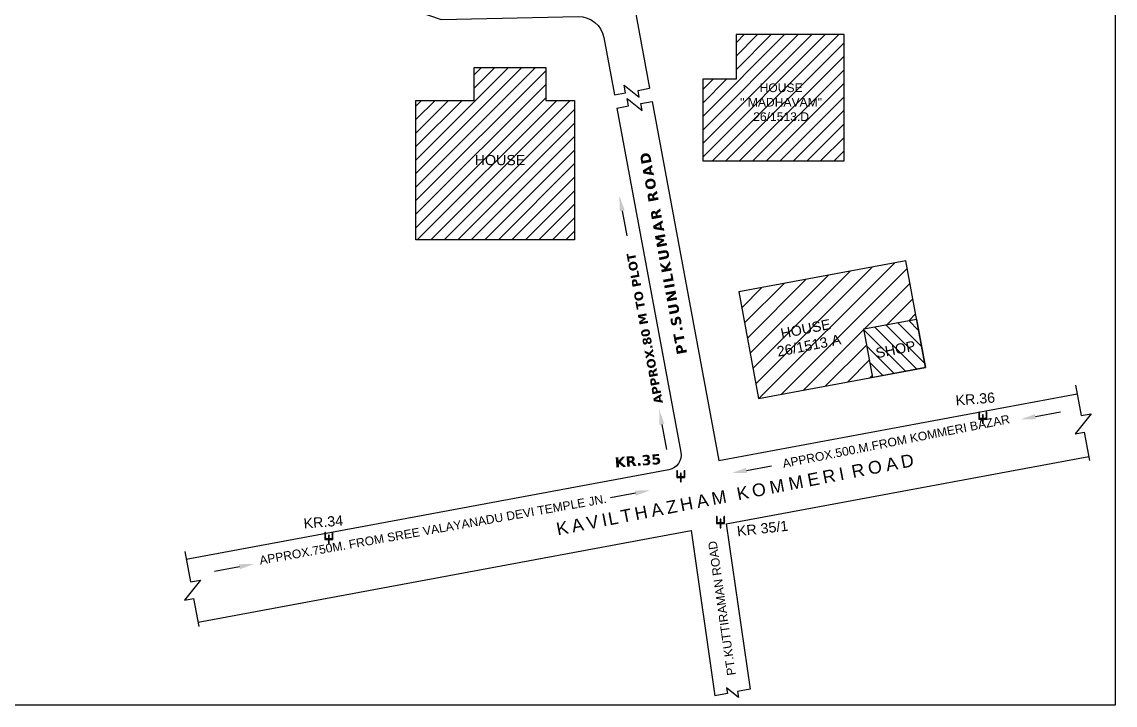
# Model space of a CAD drawing. Header units: metres. Extents: x 14 to 203, y 4 to 269.
# Drawn here: x 69.4 to 155.3, y 3.6 to 57.3 of the extents above; entities that cross this region are included whole.
import ezdxf

# ---------------------------------------------------------------- set-up
doc = ezdxf.new("R2010")
doc.units = ezdxf.units.M
doc.header["$MEASUREMENT"] = 0
doc.styles.get("Standard").update_dxf_attribs({"font": 'ARIAL.TTF'})
pattern_1 = [(45, (-4723.24305, 377.61455), (-0.53033009, 0.53033009), [])]

msp = doc.modelspace()

# ---------------------------------------------------------------- hatches: boundary and pattern name
at = {"lineweight": 9, "ltscale": 1.5}
h = msp.add_hatch(dxfattribs=at)
h.set_pattern_fill('ANSI31', color=256, scale=6, style=0)
h.set_pattern_definition(pattern_1)
h.paths.add_polyline_path([(122.8901, 46.37305), (133.99027, 46.37305), (133.99027, 56.28317), (125.50775, 56.28317), (125.50775, 52.78605), (122.8901, 52.78605)])
h.paths.add_polyline_path([(125.70712, 52.62105), (132.38651, 52.62105), (132.38651, 49.29867), (125.70712, 49.29867)], flags=24)
h = msp.add_hatch(dxfattribs=at)
h.set_pattern_fill('ANSI31', color=256, scale=6, style=0)
h.set_pattern_definition(pattern_1)
h.paths.add_polyline_path([(110.56659, 51.11456), (110.56659, 53.68995), (104.95796, 53.68995), (104.95796, 51.11456), (100.38136, 51.11456), (100.38136, 40.17047), (112.83229, 40.17047), (112.83229, 51.11456)])
h.paths.add_polyline_path([(104.88992, 47.04617), (109.06749, 47.04617), (109.06749, 45.81286), (104.88992, 45.81286)], flags=24)
h = msp.add_hatch(dxfattribs=at)
h.set_pattern_fill('ANSI31', color=256, scale=8, style=0)
h.set_pattern_definition([(45, (-19609.3408, 142.3801), (-0.70710678, 0.70710678), [])])
h.paths.add_polyline_path([(139.67798, 33.95749), (138.82695, 38.53338), (125.71967, 36.09567), (127.28023, 27.70477), (136.24987, 29.37295), (135.54034, 33.18797)])
h.paths.add_polyline_path([(127.81715, 33.28143), (133.84884, 34.47587), (134.38291, 31.77893), (128.35121, 30.58449)], flags=24)
h = msp.add_hatch(dxfattribs=at)
h.set_pattern_fill('ANSI31', color=256, scale=6, angle=270, style=0)
h.set_pattern_definition([(315, (-4529.4388, 480.9202), (0.53033009, 0.53033009), [])])
h.paths.add_polyline_path([(139.67798, 33.95749), (135.54034, 33.18797), (136.24987, 29.37295), (140.3875, 30.14248)])
h.paths.add_polyline_path([(136.24306, 31.83998), (139.58212, 32.5012), (139.8217, 31.29138), (136.48264, 30.63016)], flags=24)
at = {"ltscale": 1.5}
h = msp.add_hatch(dxfattribs=at)
h.set_pattern_fill('ANSI31', color=256, scale=0.2, angle=90, style=0)
h.set_pattern_definition([(135, (-1280.379668, -3042.634963), (-0.01767766953, -0.01767766953), [])])
h.paths.add_polyline_path([(144.85745, 26.41997, -1), (144.91745, 26.41997), (144.91745, 26.15988), (145.14565, 26.15988), (145.14565, 26.62741, -1), (145.20565, 26.62741), (145.20565, 26.09988), (144.91745, 26.09988), (144.91745, 25.79036, -1), (144.85745, 25.79036), (144.85745, 26.09988), (144.56926, 26.09988), (144.56926, 26.62741, -1), (144.62926, 26.62741), (144.62926, 26.15988), (144.85745, 26.15988)])
h = msp.add_hatch(dxfattribs=at)
h.set_pattern_fill('ANSI31', color=256, scale=0.2, angle=90, style=0)
h.set_pattern_definition([(135, (-1304.09251, -3047.231864), (-0.01767766953, -0.01767766953), [])])
h.paths.add_polyline_path([(121.14461, 21.82307, -1), (121.20461, 21.82307), (121.20461, 21.56298), (121.43281, 21.56298), (121.43281, 22.03051, -1), (121.49281, 22.03051), (121.49281, 21.50298), (121.20461, 21.50298), (121.20461, 21.19346, -1), (121.14461, 21.19346), (121.14461, 21.50298), (120.85641, 21.50298), (120.85641, 22.03051, -1), (120.91641, 22.03051), (120.91641, 21.56298), (121.14461, 21.56298)])
h = msp.add_hatch(dxfattribs=at)
h.set_pattern_fill('ANSI31', color=256, scale=0.2, angle=90, style=0)
h.set_pattern_definition([(135, (-1300.970008, -3050.840292), (-0.01767766953, -0.01767766953), [])])
h.paths.add_polyline_path([(124.26711, 18.21464, -1), (124.32711, 18.21464), (124.32711, 17.95455), (124.55531, 17.95455), (124.55531, 18.42209, -1), (124.61531, 18.42209), (124.61531, 17.89455), (124.32711, 17.89455), (124.32711, 17.58503, -1), (124.26711, 17.58503), (124.26711, 17.89455), (123.97892, 17.89455), (123.97892, 18.42209, -1), (124.03892, 18.42209), (124.03892, 17.95455), (124.26711, 17.95455)])
h = msp.add_hatch(dxfattribs=at)
h.set_pattern_fill('ANSI31', color=256, scale=0.2, angle=90, style=0)
h.set_pattern_definition([(135, (-1331.7229, -3052.082125), (-0.01767766953, -0.01767766953), [])])
h.paths.add_polyline_path([(93.51422, 16.97281, -1), (93.57422, 16.97281), (93.57422, 16.71272), (93.80242, 16.71272), (93.80242, 17.18025, -1), (93.86242, 17.18025), (93.86242, 16.65272), (93.57422, 16.65272), (93.57422, 16.3432, -1), (93.51422, 16.3432), (93.51422, 16.65272), (93.22602, 16.65272), (93.22602, 17.18025, -1), (93.28602, 17.18025), (93.28602, 16.71272), (93.51422, 16.71272)])

# ---------------------------------------------------------------- linework, layer by layer
for p, q in [((115.96836, 51.56208), (116.82919, 51.72218)), ((116.82919, 51.72218), (116.73651, 52.31196)), ((116.73651, 52.31196), (117.91386, 51.36909)), ((117.81412, 51.90536), (118.72116, 52.07405)), ((117.91386, 51.36909), (117.81412, 51.90536)), ((116.16194, 50.52125), (117.05826, 50.68795)), ((117.05826, 50.68795), (116.96558, 51.27773)), ((116.96558, 51.27773), (118.14293, 50.33487)), ((118.04319, 50.87113), (118.91473, 51.03322)), ((118.14293, 50.33487), (118.04319, 50.87113)), ((152.15076, 28.75903), (152.59702, 26.37938)), ((153.38321, 26.50412), (152.12841, 24.93244)), ((152.59702, 26.37938), (153.38321, 26.50412)), ((152.12841, 24.93244), (152.84323, 25.06649)), ((152.84323, 25.06649), (153.25699, 22.86014)), ((124.74009, 17.87228), (153.19977, 23.16526)), ((83.27606, 10.16074), (121.98497, 17.35988)), ((82.23507, 15.71174), (82.68133, 13.33208)), ((83.46752, 13.45683), (82.21272, 11.88515)), ((82.68133, 13.33208), (83.46752, 13.45683)), ((82.21272, 11.88515), (82.92754, 12.0192)), ((82.92754, 12.0192), (83.3413, 9.81284)), ((124.8274, 4.56464), (123.8505, 4.38296)), ((125.68949, 4.23936), (124.74761, 4.99366)), ((124.74761, 4.99366), (124.8274, 4.56464)), ((126.60562, 4.89536), (125.61535, 4.71119)), ((125.61535, 4.71119), (125.68949, 4.23936))]:
    msp.add_line(p, q, dxfattribs=at)
for p, q in [((121.98497, 17.35988), (123.8505, 4.38296)), ((124.74009, 17.87228), (126.60562, 4.89536))]:
    msp.add_line(p, q)
for points in [[(63.62485, 107.56536), (155.26946, 107.56536), (155.26946, 3.64558), (63.62485, 3.64558)], [(127.28023, 27.70477), (140.3875, 30.14248), (138.82695, 38.53338), (125.71967, 36.09567)], [(140.3875, 30.14248), (136.24987, 29.37295), (135.54034, 33.18797), (139.67798, 33.95749)]]:
    msp.add_lwpolyline(points, close=True, dxfattribs=at)
for points in [[(99.22264, 61.0675), (102.73529, 59.87655), (117.21332, 60.18151), (118.72116, 52.07405)], [(125.50775, 56.28317), (125.50775, 52.78605), (122.8901, 52.78605), (122.8901, 46.37305), (133.99027, 46.37305), (133.99027, 56.28317), (125.50775, 56.28317)], [(110.56659, 51.11456), (112.83229, 51.11456), (112.83229, 40.17047), (100.38136, 40.17047), (100.38136, 51.11456), (104.95796, 51.11456), (104.95796, 53.68995), (110.56659, 53.68995), (110.56659, 51.11456)], [(118.91473, 51.03322), (124.15639, 22.84946), (152.27818, 28.0796)], [(116.57079, 42.45763), (116.93648, 40.49134)], [(149.01252, 26.29384), (150.97881, 26.65953)], [(119.69078, 25.6818), (120.05647, 23.71551)], [(126.32582, 22.07453), (128.2921, 22.44022)], [(117.60943, 20.29068), (115.64489, 19.91573)], [(86.52692, 14.50991), (84.56238, 14.13496)]]:
    msp.add_lwpolyline(points, dxfattribs=at)
for points in [[(98.45202, 58.79458), (102.36413, 57.4682), (113.12325, 57.69483, -0.36728985), (115.13165, 56.06096), (115.96836, 51.56208)], [(116.16194, 50.52125), (121.18418, 23.51726, -0.41421356), (120.22383, 22.11808), (82.35447, 15.07508)]]:
    msp.add_lwpolyline(points, format="xyb", dxfattribs=at)
for points in [[(144.85745, 26.09988), (144.85745, 25.79036, 1), (144.91745, 25.79036), (144.91745, 26.09988), (145.20565, 26.09988), (145.20565, 26.62741, 1), (145.14565, 26.62741), (145.14565, 26.15988), (144.91745, 26.15988), (144.91745, 26.41997, 1), (144.85745, 26.41997), (144.85745, 26.15988), (144.62926, 26.15988), (144.62926, 26.62741, 1), (144.56926, 26.62741), (144.56926, 26.09988)], [(121.14461, 21.50298), (121.14461, 21.19346, 1), (121.20461, 21.19346), (121.20461, 21.50298), (121.49281, 21.50298), (121.49281, 22.03051, 1), (121.43281, 22.03051), (121.43281, 21.56298), (121.20461, 21.56298), (121.20461, 21.82307, 1), (121.14461, 21.82307), (121.14461, 21.56298), (120.91641, 21.56298), (120.91641, 22.03051, 1), (120.85641, 22.03051), (120.85641, 21.50298)], [(124.26711, 17.89455), (124.26711, 17.58503, 1), (124.32711, 17.58503), (124.32711, 17.89455), (124.61531, 17.89455), (124.61531, 18.42209, 1), (124.55531, 18.42209), (124.55531, 17.95455), (124.32711, 17.95455), (124.32711, 18.21464, 1), (124.26711, 18.21464), (124.26711, 17.95455), (124.03892, 17.95455), (124.03892, 18.42209, 1), (123.97892, 18.42209), (123.97892, 17.89455)], [(93.51422, 16.65272), (93.51422, 16.3432, 1), (93.57422, 16.3432), (93.57422, 16.65272), (93.86242, 16.65272), (93.86242, 17.18025, 1), (93.80242, 17.18025), (93.80242, 16.71272), (93.57422, 16.71272), (93.57422, 16.97281, 1), (93.51422, 16.97281), (93.51422, 16.71272), (93.28602, 16.71272), (93.28602, 17.18025, 1), (93.22602, 17.18025), (93.22602, 16.65272)]]:
    msp.add_lwpolyline(points, format="xyb", close=True, dxfattribs=at)
for points in [[(116.37416, 42.42106), (116.35137, 43.6374), (116.76741, 42.4942)], [(119.49415, 25.64523), (119.47137, 26.86157), (119.88741, 25.71837)], [(149.04909, 26.09721), (147.83275, 26.07442), (148.97595, 26.49047)], [(126.36239, 21.8779), (125.14605, 21.85511), (126.28925, 22.27116)], [(117.57193, 20.48713), (118.78815, 20.51565), (117.64692, 20.09423)], [(86.48943, 14.70636), (87.70565, 14.73488), (86.56442, 14.31345)]]:
    msp.add_solid(points, dxfattribs=at)

# ---------------------------------------------------------------- texts
for s, insert, char_height, width, attachment_point in [('HOUSE\\P" MADHAVAM"\\P26/1513.D', (129.04682, 52.45105), 0.68, 6.6242416, 2), ('HOUSE', (106.97871, 46.42951), 0.8, 1.032507, 5)]:
    msp.add_mtext(s, dxfattribs=dict(at, insert=insert, char_height=char_height, width=width, attachment_point=attachment_point))
for s, insert, char_height, attachment_point, rotation in [('\\A1;{\\fVerdana|b1|i0|c0|p34;\\T1.15;PT.SUNILKUMAR ROAD}', (119.80227, 39.16749), 0.8, 5, 100.5355863), ('\\A1;{\\fVerdana|b1|i0|c0|p34;APPROX.80 M TO PLOT}', (118.34617, 33.22305), 0.68, 5, 100.5355863), ('\\A1;KR 35/1', (129.55285, 18.13788), 0.8, 3, 6.3533518), ('\\A1;PT.KUTTIRAMAN ROAD', (124.40652, 11.24957), 0.68, 5, 98.1806505)]:
    msp.add_mtext(s, dxfattribs=dict(at, insert=insert, char_height=char_height, attachment_point=attachment_point, rotation=rotation))
at = {"ltscale": 2, "attachment_point": 5}
for s, insert, char_height, width, rotation in [('HOUSE\\P26/1513.A', (131.10003, 32.53018), 0.8, 8.5774228, 11.2011999), ('SHOP', (138.03238, 31.56568), 0.8, 3.9588018, 11.2011999), ('APPROX.500.M.FROM KOMMERI BAZAR', (138.07545, 24.35563), 0.68, 19.6957041, 11.2011999), ('{\\T1.3;KAVILTHAZHAM KOMMERI ROAD}', (125.57808, 20.20582), 1, 28.1603687, 11.0096449), ('APPROX.750M. FROM SREE VALAYANADU DEVI TEMPLE JN.', (101.71242, 17.42772), 0.68, 31.0201218, 10.128623)]:
    msp.add_mtext(s, dxfattribs=dict(at, insert=insert, char_height=char_height, width=width, rotation=rotation))
at = {"ltscale": 1.5, "char_height": 0.8, "width": 0.08, "attachment_point": 9, "rotation": 4.4740945}
for s, insert in [('\\A1;KR.36', (145.87098, 27.39425)), ('\\A1;{\\fVerdana|b1|i0|c0|p34;KR.35}', (119.65325, 22.56069)), ('\\A1;KR.34', (94.69008, 17.73724))]:
    msp.add_mtext(s, dxfattribs=dict(at, insert=insert))

doc.saveas('drawing.dxf')
